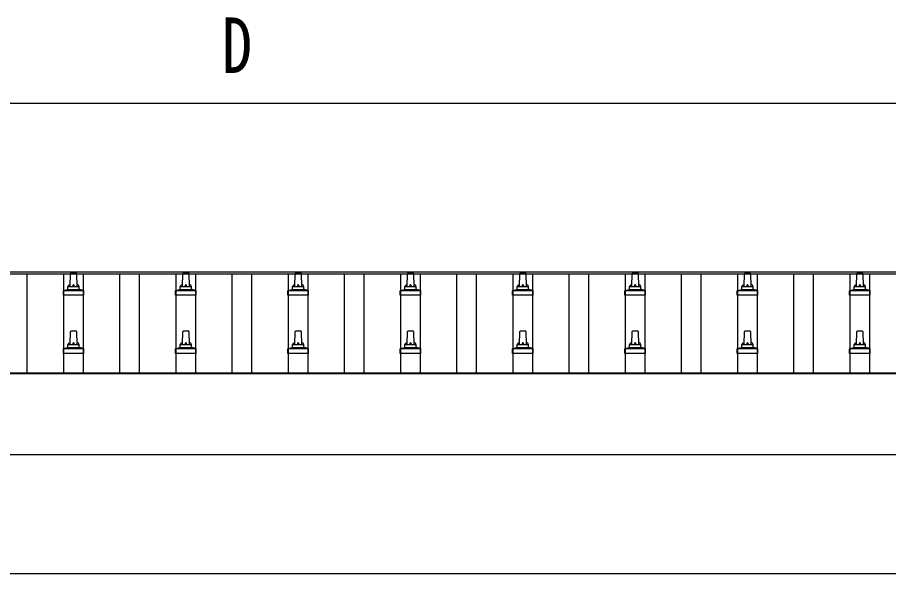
# Model space of a CAD drawing. Units: millimetres, scale not verified. Extents: x -12615 to 12615, y -8910 to 8910.
# Drawn here: x -8298 to -6747, y -743 to 247 of the extents above; entities that cross this region are included whole.
import ezdxf
from ezdxf.enums import TextEntityAlignment as Align

# ---------------------------------------------------------------- set-up
doc = ezdxf.new("R2010")
doc.units = ezdxf.units.MM
doc.header["$LTSCALE"] = 40
for name, color, linetype in [('0-4_YKK_13', 4, 'Continuous'), ('0-5_YKK_A1', 4, 'Continuous'), ('0-6_YKK_D', 6, 'Continuous')]:
    doc.layers.add(name, color=color, linetype=linetype)
doc.styles.add('ＭＳ ゴシック', font='')
doc.styles.get('ＭＳ ゴシック').set_extended_font_data('MS Gothic')

msp = doc.modelspace()

# ---------------------------------------------------------------- linework, layer by layer
at = {"layer": '0-4_YKK_13'}
for p, q in [((-8204.44, -232.07), (-8203.71, -208.55)), ((-8202.71, -207.57), (-8194.17, -207.57)), ((-8193.17, -208.55), (-8192.44, -232.07)), ((-8004.44, -232.07), (-8003.71, -208.55)), ((-8002.71, -207.57), (-7994.17, -207.57)), ((-7993.17, -208.55), (-7992.44, -232.07)), ((-7804.44, -232.07), (-7803.71, -208.55)), ((-7802.71, -207.57), (-7794.17, -207.57)), ((-7793.17, -208.55), (-7792.44, -232.07)), ((-7604.44, -232.07), (-7603.71, -208.55)), ((-7602.71, -207.57), (-7594.17, -207.57)), ((-7593.17, -208.55), (-7592.44, -232.07)), ((-7404.44, -232.07), (-7403.71, -208.55)), ((-7402.71, -207.57), (-7394.17, -207.57)), ((-7393.17, -208.55), (-7392.44, -232.07)), ((-7204.44, -232.07), (-7203.71, -208.55)), ((-7202.71, -207.57), (-7194.17, -207.57)), ((-7193.17, -208.55), (-7192.44, -232.07)), ((-7004.44, -232.07), (-7003.71, -208.55)), ((-7002.71, -207.57), (-6994.17, -207.57)), ((-6993.17, -208.55), (-6992.44, -232.07)), ((-6804.44, -232.07), (-6803.71, -208.55)), ((-6802.71, -207.57), (-6794.17, -207.57)), ((-6793.17, -208.55), (-6792.44, -232.07)), ((-8208.44, -236.29), (-8208.44, -232.07)), ((-8207.44, -232.07), (-8189.44, -232.07)), ((-8188.44, -236.29), (-8188.44, -232.07)), ((-8008.44, -236.29), (-8008.44, -232.07)), ((-8007.44, -232.07), (-7989.44, -232.07)), ((-7988.44, -236.29), (-7988.44, -232.07)), ((-7808.44, -236.29), (-7808.44, -232.07)), ((-7807.44, -232.07), (-7789.44, -232.07)), ((-7788.44, -236.29), (-7788.44, -232.07)), ((-7608.44, -236.29), (-7608.44, -232.07)), ((-7607.44, -232.07), (-7589.44, -232.07)), ((-7588.44, -236.29), (-7588.44, -232.07)), ((-7408.44, -236.29), (-7408.44, -232.07)), ((-7407.44, -232.07), (-7389.44, -232.07)), ((-7388.44, -236.29), (-7388.44, -232.07)), ((-7208.44, -236.29), (-7208.44, -232.07)), ((-7207.44, -232.07), (-7189.44, -232.07)), ((-7188.44, -236.29), (-7188.44, -232.07)), ((-7008.44, -236.29), (-7008.44, -232.07)), ((-7007.44, -232.07), (-6989.44, -232.07)), ((-6988.44, -236.29), (-6988.44, -232.07)), ((-6808.44, -236.29), (-6808.44, -232.07)), ((-6807.44, -232.07), (-6789.44, -232.07)), ((-6788.44, -236.29), (-6788.44, -232.07)), ((-8216.69, -247.57), (-8216.69, -239.86)), ((-8180.19, -247.57), (-8216.69, -247.57)), ((-8216.31, -239.07), (-8180.57, -239.07)), ((-8215.93, -238.89), (-8209.2, -237.26)), ((-8208.82, -237.07), (-8188.06, -237.07)), ((-8180.95, -238.89), (-8187.68, -237.26)), ((-8180.19, -247.57), (-8180.19, -239.86)), ((-8016.69, -247.57), (-8016.69, -239.86)), ((-7980.19, -247.57), (-8016.69, -247.57)), ((-8016.31, -239.07), (-7980.57, -239.07)), ((-8015.93, -238.89), (-8009.2, -237.26)), ((-8008.82, -237.07), (-7988.06, -237.07)), ((-7980.95, -238.89), (-7987.68, -237.26)), ((-7980.19, -247.57), (-7980.19, -239.86)), ((-7816.69, -247.57), (-7816.69, -239.86)), ((-7780.19, -247.57), (-7816.69, -247.57)), ((-7816.31, -239.07), (-7780.57, -239.07)), ((-7815.93, -238.89), (-7809.2, -237.26)), ((-7808.82, -237.07), (-7788.06, -237.07)), ((-7780.95, -238.89), (-7787.68, -237.26)), ((-7780.19, -247.57), (-7780.19, -239.86)), ((-7616.69, -247.57), (-7616.69, -239.86)), ((-7580.19, -247.57), (-7616.69, -247.57)), ((-7616.31, -239.07), (-7580.57, -239.07)), ((-7615.93, -238.89), (-7609.2, -237.26)), ((-7608.82, -237.07), (-7588.06, -237.07)), ((-7580.95, -238.89), (-7587.68, -237.26)), ((-7580.19, -247.57), (-7580.19, -239.86)), ((-7416.69, -247.57), (-7416.69, -239.86)), ((-7380.19, -247.57), (-7416.69, -247.57)), ((-7416.31, -239.07), (-7380.57, -239.07)), ((-7415.93, -238.89), (-7409.2, -237.26)), ((-7408.82, -237.07), (-7388.06, -237.07)), ((-7380.95, -238.89), (-7387.68, -237.26)), ((-7380.19, -247.57), (-7380.19, -239.86)), ((-7216.69, -247.57), (-7216.69, -239.86)), ((-7180.19, -247.57), (-7216.69, -247.57)), ((-7216.31, -239.07), (-7180.57, -239.07)), ((-7215.93, -238.89), (-7209.2, -237.26)), ((-7208.82, -237.07), (-7188.06, -237.07)), ((-7180.95, -238.89), (-7187.68, -237.26)), ((-7180.19, -247.57), (-7180.19, -239.86)), ((-7016.69, -247.57), (-7016.69, -239.86)), ((-6980.19, -247.57), (-7016.69, -247.57)), ((-7016.31, -239.07), (-6980.57, -239.07)), ((-7015.93, -238.89), (-7009.2, -237.26)), ((-7008.82, -237.07), (-6988.06, -237.07)), ((-6980.95, -238.89), (-6987.68, -237.26)), ((-6980.19, -247.57), (-6980.19, -239.86)), ((-6816.69, -247.57), (-6816.69, -239.86)), ((-6780.19, -247.57), (-6816.69, -247.57)), ((-6816.31, -239.07), (-6780.57, -239.07)), ((-6815.93, -238.89), (-6809.2, -237.26)), ((-6808.82, -237.07), (-6788.06, -237.07)), ((-6780.95, -238.89), (-6787.68, -237.26)), ((-6780.19, -247.57), (-6780.19, -239.86)), ((-8204.44, -335.41), (-8203.71, -311.88)), ((-8202.71, -310.91), (-8194.17, -310.91)), ((-8193.17, -311.88), (-8192.44, -335.41)), ((-8004.44, -335.41), (-8003.71, -311.88)), ((-8002.71, -310.91), (-7994.17, -310.91)), ((-7993.17, -311.88), (-7992.44, -335.41)), ((-7804.44, -335.41), (-7803.71, -311.88)), ((-7802.71, -310.91), (-7794.17, -310.91)), ((-7793.17, -311.88), (-7792.44, -335.41)), ((-7604.44, -335.41), (-7603.71, -311.88)), ((-7602.71, -310.91), (-7594.17, -310.91)), ((-7593.17, -311.88), (-7592.44, -335.41)), ((-7404.44, -335.41), (-7403.71, -311.88)), ((-7402.71, -310.91), (-7394.17, -310.91)), ((-7393.17, -311.88), (-7392.44, -335.41)), ((-7204.44, -335.41), (-7203.71, -311.88)), ((-7202.71, -310.91), (-7194.17, -310.91)), ((-7193.17, -311.88), (-7192.44, -335.41)), ((-7004.44, -335.41), (-7003.71, -311.88)), ((-7002.71, -310.91), (-6994.17, -310.91)), ((-6993.17, -311.88), (-6992.44, -335.41)), ((-6804.44, -335.41), (-6803.71, -311.88)), ((-6802.71, -310.91), (-6794.17, -310.91)), ((-6793.17, -311.88), (-6792.44, -335.41)), ((-8215.93, -342.22), (-8209.2, -340.59)), ((-8208.82, -340.41), (-8188.06, -340.41)), ((-8208.44, -339.62), (-8208.44, -335.41)), ((-8207.44, -335.41), (-8189.44, -335.41)), ((-8188.44, -339.62), (-8188.44, -335.41)), ((-8180.95, -342.22), (-8187.68, -340.59)), ((-8015.93, -342.22), (-8009.2, -340.59)), ((-8008.82, -340.41), (-7988.06, -340.41)), ((-8008.44, -339.62), (-8008.44, -335.41)), ((-8007.44, -335.41), (-7989.44, -335.41)), ((-7988.44, -339.62), (-7988.44, -335.41)), ((-7980.95, -342.22), (-7987.68, -340.59)), ((-7815.93, -342.22), (-7809.2, -340.59)), ((-7808.82, -340.41), (-7788.06, -340.41)), ((-7808.44, -339.62), (-7808.44, -335.41)), ((-7807.44, -335.41), (-7789.44, -335.41)), ((-7788.44, -339.62), (-7788.44, -335.41)), ((-7780.95, -342.22), (-7787.68, -340.59)), ((-7615.93, -342.22), (-7609.2, -340.59)), ((-7608.82, -340.41), (-7588.06, -340.41)), ((-7608.44, -339.62), (-7608.44, -335.41)), ((-7607.44, -335.41), (-7589.44, -335.41)), ((-7588.44, -339.62), (-7588.44, -335.41)), ((-7580.95, -342.22), (-7587.68, -340.59)), ((-7415.93, -342.22), (-7409.2, -340.59)), ((-7408.82, -340.41), (-7388.06, -340.41)), ((-7408.44, -339.62), (-7408.44, -335.41)), ((-7407.44, -335.41), (-7389.44, -335.41)), ((-7388.44, -339.62), (-7388.44, -335.41)), ((-7380.95, -342.22), (-7387.68, -340.59)), ((-7215.93, -342.22), (-7209.2, -340.59)), ((-7208.82, -340.41), (-7188.06, -340.41)), ((-7208.44, -339.62), (-7208.44, -335.41)), ((-7207.44, -335.41), (-7189.44, -335.41)), ((-7188.44, -339.62), (-7188.44, -335.41)), ((-7180.95, -342.22), (-7187.68, -340.59)), ((-7015.93, -342.22), (-7009.2, -340.59)), ((-7008.82, -340.41), (-6988.06, -340.41)), ((-7008.44, -339.62), (-7008.44, -335.41)), ((-7007.44, -335.41), (-6989.44, -335.41)), ((-6988.44, -339.62), (-6988.44, -335.41)), ((-6980.95, -342.22), (-6987.68, -340.59)), ((-6815.93, -342.22), (-6809.2, -340.59)), ((-6808.82, -340.41), (-6788.06, -340.41)), ((-6808.44, -339.62), (-6808.44, -335.41)), ((-6807.44, -335.41), (-6789.44, -335.41)), ((-6788.44, -339.62), (-6788.44, -335.41)), ((-6780.95, -342.22), (-6787.68, -340.59)), ((-8216.69, -350.91), (-8216.69, -343.19)), ((-8180.19, -350.91), (-8216.69, -350.91)), ((-8216.31, -342.41), (-8180.57, -342.41)), ((-8180.19, -350.91), (-8180.19, -343.19)), ((-8016.69, -350.91), (-8016.69, -343.19)), ((-7980.19, -350.91), (-8016.69, -350.91)), ((-8016.31, -342.41), (-7980.57, -342.41)), ((-7980.19, -350.91), (-7980.19, -343.19)), ((-7816.69, -350.91), (-7816.69, -343.19)), ((-7780.19, -350.91), (-7816.69, -350.91)), ((-7816.31, -342.41), (-7780.57, -342.41)), ((-7780.19, -350.91), (-7780.19, -343.19)), ((-7616.69, -350.91), (-7616.69, -343.19)), ((-7580.19, -350.91), (-7616.69, -350.91)), ((-7616.31, -342.41), (-7580.57, -342.41)), ((-7580.19, -350.91), (-7580.19, -343.19)), ((-7416.69, -350.91), (-7416.69, -343.19)), ((-7380.19, -350.91), (-7416.69, -350.91)), ((-7416.31, -342.41), (-7380.57, -342.41)), ((-7380.19, -350.91), (-7380.19, -343.19)), ((-7216.69, -350.91), (-7216.69, -343.19)), ((-7180.19, -350.91), (-7216.69, -350.91)), ((-7216.31, -342.41), (-7180.57, -342.41)), ((-7180.19, -350.91), (-7180.19, -343.19)), ((-7016.69, -350.91), (-7016.69, -343.19)), ((-6980.19, -350.91), (-7016.69, -350.91)), ((-7016.31, -342.41), (-6980.57, -342.41)), ((-6980.19, -350.91), (-6980.19, -343.19)), ((-6816.69, -350.91), (-6816.69, -343.19)), ((-6780.19, -350.91), (-6816.69, -350.91)), ((-6816.31, -342.41), (-6780.57, -342.41)), ((-6780.19, -350.91), (-6780.19, -343.19))]:
    msp.add_line(p, q, dxfattribs=at)
for centre, radius, start, end in [((-8202.71, -208.57), 1, 90, 178.60509), ((-8194.17, -208.57), 1, 1.39491, 90), ((-8002.71, -208.57), 1, 90, 178.60509), ((-7994.17, -208.57), 1, 1.39491, 90), ((-7802.71, -208.57), 1, 90, 178.60509), ((-7794.17, -208.57), 1, 1.39491, 90), ((-7602.71, -208.57), 1, 90, 178.60509), ((-7594.17, -208.57), 1, 1.39491, 90), ((-7402.71, -208.57), 1, 90, 178.60509), ((-7394.17, -208.57), 1, 1.39491, 90), ((-7202.71, -208.57), 1, 90, 178.60509), ((-7194.17, -208.57), 1, 1.39491, 90), ((-7002.71, -208.57), 1, 90, 178.60509), ((-6994.17, -208.57), 1, 1.39491, 90), ((-6802.71, -208.57), 1, 90, 178.60509), ((-6794.17, -208.57), 1, 1.39491, 90), ((-8204.36, -232.71), 4.13, 90, 171.17633), ((-8207.44, -233.07), 1, 90, 180), ((-8195.11, -232.07), 4.83, 133.60282, 180), ((-8201.77, -232.07), 4.83, 0, 46.39718), ((-8192.53, -232.71), 4.13, 8.82367, 90), ((-8189.44, -233.07), 1, 0, 90), ((-8004.36, -232.71), 4.13, 90, 171.17633), ((-8007.44, -233.07), 1, 90, 180), ((-7995.11, -232.07), 4.83, 133.60282, 180), ((-8001.77, -232.07), 4.83, 0, 46.39718), ((-7992.53, -232.71), 4.13, 8.82367, 90), ((-7989.44, -233.07), 1, 0, 90), ((-7804.36, -232.71), 4.13, 90, 171.17633), ((-7807.44, -233.07), 1, 90, 180), ((-7795.11, -232.07), 4.83, 133.60282, 180), ((-7801.77, -232.07), 4.83, 0, 46.39718), ((-7792.53, -232.71), 4.13, 8.82367, 90), ((-7789.44, -233.07), 1, 0, 90), ((-7604.36, -232.71), 4.13, 90, 171.17633), ((-7607.44, -233.07), 1, 90, 180), ((-7595.11, -232.07), 4.83, 133.60282, 180), ((-7601.77, -232.07), 4.83, 0, 46.39718), ((-7592.53, -232.71), 4.13, 8.82367, 90), ((-7589.44, -233.07), 1, 0, 90), ((-7404.36, -232.71), 4.13, 90, 171.17633), ((-7407.44, -233.07), 1, 90, 180), ((-7395.11, -232.07), 4.83, 133.60282, 180), ((-7401.77, -232.07), 4.83, 0, 46.39718), ((-7392.53, -232.71), 4.13, 8.82367, 90), ((-7389.44, -233.07), 1, 0, 90), ((-7204.36, -232.71), 4.13, 90, 171.17633), ((-7207.44, -233.07), 1, 90, 180), ((-7195.11, -232.07), 4.83, 133.60282, 180), ((-7201.77, -232.07), 4.83, 0, 46.39718), ((-7192.53, -232.71), 4.13, 8.82367, 90), ((-7189.44, -233.07), 1, 0, 90), ((-7004.36, -232.71), 4.13, 90, 171.17633), ((-7007.44, -233.07), 1, 90, 180), ((-6995.11, -232.07), 4.83, 133.60282, 180), ((-7001.77, -232.07), 4.83, 0, 46.39718), ((-6992.53, -232.71), 4.13, 8.82367, 90), ((-6989.44, -233.07), 1, 0, 90), ((-6804.36, -232.71), 4.13, 90, 171.17633), ((-6807.44, -233.07), 1, 90, 180), ((-6795.11, -232.07), 4.83, 133.60282, 180), ((-6801.77, -232.07), 4.83, 0, 46.39718), ((-6792.53, -232.71), 4.13, 8.82367, 90), ((-6789.44, -233.07), 1, 0, 90), ((-8215.69, -239.86), 1, 103.62699, 180), ((-8209.44, -236.29), 1, 283.62699, 0), ((-8187.44, -236.29), 1, 180, 256.37301), ((-8181.19, -239.86), 1, 0, 76.37301), ((-8015.69, -239.86), 1, 103.62699, 180), ((-8009.44, -236.29), 1, 283.62699, 0), ((-7987.44, -236.29), 1, 180, 256.37301), ((-7981.19, -239.86), 1, 0, 76.37301), ((-7815.69, -239.86), 1, 103.62699, 180), ((-7809.44, -236.29), 1, 283.62699, 0), ((-7787.44, -236.29), 1, 180, 256.37301), ((-7781.19, -239.86), 1, 0, 76.37301), ((-7615.69, -239.86), 1, 103.62699, 180), ((-7609.44, -236.29), 1, 283.62699, 0), ((-7587.44, -236.29), 1, 180, 256.37301), ((-7581.19, -239.86), 1, 0, 76.37301), ((-7415.69, -239.86), 1, 103.62699, 180), ((-7409.44, -236.29), 1, 283.62699, 0), ((-7387.44, -236.29), 1, 180, 256.37301), ((-7381.19, -239.86), 1, 0, 76.37301), ((-7215.69, -239.86), 1, 103.62699, 180), ((-7209.44, -236.29), 1, 283.62699, 0), ((-7187.44, -236.29), 1, 180, 256.37301), ((-7181.19, -239.86), 1, 0, 76.37301), ((-7015.69, -239.86), 1, 103.62699, 180), ((-7009.44, -236.29), 1, 283.62699, 0), ((-6987.44, -236.29), 1, 180, 256.37301), ((-6981.19, -239.86), 1, 0, 76.37301), ((-6815.69, -239.86), 1, 103.62699, 180), ((-6809.44, -236.29), 1, 283.62699, 0), ((-6787.44, -236.29), 1, 180, 256.37301), ((-6781.19, -239.86), 1, 0, 76.37301), ((-8202.71, -311.91), 1, 90, 178.60509), ((-8194.17, -311.91), 1, 1.39491, 90), ((-8002.71, -311.91), 1, 90, 178.60509), ((-7994.17, -311.91), 1, 1.39491, 90), ((-7802.71, -311.91), 1, 90, 178.60509), ((-7794.17, -311.91), 1, 1.39491, 90), ((-7602.71, -311.91), 1, 90, 178.60509), ((-7594.17, -311.91), 1, 1.39491, 90), ((-7402.71, -311.91), 1, 90, 178.60509), ((-7394.17, -311.91), 1, 1.39491, 90), ((-7202.71, -311.91), 1, 90, 178.60509), ((-7194.17, -311.91), 1, 1.39491, 90), ((-7002.71, -311.91), 1, 90, 178.60509), ((-6994.17, -311.91), 1, 1.39491, 90), ((-6802.71, -311.91), 1, 90, 178.60509), ((-6794.17, -311.91), 1, 1.39491, 90), ((-8209.44, -339.62), 1, 283.62699, 0), ((-8204.36, -336.04), 4.13, 90, 171.17633), ((-8207.44, -336.41), 1, 90, 180), ((-8195.11, -335.41), 4.83, 133.60282, 180), ((-8201.77, -335.41), 4.83, 0, 46.39718), ((-8192.53, -336.04), 4.13, 8.82367, 90), ((-8189.44, -336.41), 1, 0, 90), ((-8187.44, -339.62), 1, 180, 256.37301), ((-8009.44, -339.62), 1, 283.62699, 0), ((-8004.36, -336.04), 4.13, 90, 171.17633), ((-8007.44, -336.41), 1, 90, 180), ((-7995.11, -335.41), 4.83, 133.60282, 180), ((-8001.77, -335.41), 4.83, 0, 46.39718), ((-7992.53, -336.04), 4.13, 8.82367, 90), ((-7989.44, -336.41), 1, 0, 90), ((-7987.44, -339.62), 1, 180, 256.37301), ((-7809.44, -339.62), 1, 283.62699, 0), ((-7804.36, -336.04), 4.13, 90, 171.17633), ((-7807.44, -336.41), 1, 90, 180), ((-7795.11, -335.41), 4.83, 133.60282, 180), ((-7801.77, -335.41), 4.83, 0, 46.39718), ((-7792.53, -336.04), 4.13, 8.82367, 90), ((-7789.44, -336.41), 1, 0, 90), ((-7787.44, -339.62), 1, 180, 256.37301), ((-7609.44, -339.62), 1, 283.62699, 0), ((-7604.36, -336.04), 4.13, 90, 171.17633), ((-7607.44, -336.41), 1, 90, 180), ((-7595.11, -335.41), 4.83, 133.60282, 180), ((-7601.77, -335.41), 4.83, 0, 46.39718), ((-7592.53, -336.04), 4.13, 8.82367, 90), ((-7589.44, -336.41), 1, 0, 90), ((-7587.44, -339.62), 1, 180, 256.37301), ((-7409.44, -339.62), 1, 283.62699, 0), ((-7404.36, -336.04), 4.13, 90, 171.17633), ((-7407.44, -336.41), 1, 90, 180), ((-7395.11, -335.41), 4.83, 133.60282, 180), ((-7401.77, -335.41), 4.83, 0, 46.39718), ((-7392.53, -336.04), 4.13, 8.82367, 90), ((-7389.44, -336.41), 1, 0, 90), ((-7387.44, -339.62), 1, 180, 256.37301), ((-7209.44, -339.62), 1, 283.62699, 0), ((-7204.36, -336.04), 4.13, 90, 171.17633), ((-7207.44, -336.41), 1, 90, 180), ((-7195.11, -335.41), 4.83, 133.60282, 180), ((-7201.77, -335.41), 4.83, 0, 46.39718), ((-7192.53, -336.04), 4.13, 8.82367, 90), ((-7189.44, -336.41), 1, 0, 90), ((-7187.44, -339.62), 1, 180, 256.37301), ((-7009.44, -339.62), 1, 283.62699, 0), ((-7004.36, -336.04), 4.13, 90, 171.17633), ((-7007.44, -336.41), 1, 90, 180), ((-6995.11, -335.41), 4.83, 133.60282, 180), ((-7001.77, -335.41), 4.83, 0, 46.39718), ((-6992.53, -336.04), 4.13, 8.82367, 90), ((-6989.44, -336.41), 1, 0, 90), ((-6987.44, -339.62), 1, 180, 256.37301), ((-6809.44, -339.62), 1, 283.62699, 0), ((-6804.36, -336.04), 4.13, 90, 171.17633), ((-6807.44, -336.41), 1, 90, 180), ((-6795.11, -335.41), 4.83, 133.60282, 180), ((-6801.77, -335.41), 4.83, 0, 46.39718), ((-6792.53, -336.04), 4.13, 8.82367, 90), ((-6789.44, -336.41), 1, 0, 90), ((-6787.44, -339.62), 1, 180, 256.37301), ((-8215.69, -343.19), 1, 103.62699, 180), ((-8181.19, -343.19), 1, 0, 76.37301), ((-8015.69, -343.19), 1, 103.62699, 180), ((-7981.19, -343.19), 1, 0, 76.37301), ((-7815.69, -343.19), 1, 103.62699, 180), ((-7781.19, -343.19), 1, 0, 76.37301), ((-7615.69, -343.19), 1, 103.62699, 180), ((-7581.19, -343.19), 1, 0, 76.37301), ((-7415.69, -343.19), 1, 103.62699, 180), ((-7381.19, -343.19), 1, 0, 76.37301), ((-7215.69, -343.19), 1, 103.62699, 180), ((-7181.19, -343.19), 1, 0, 76.37301), ((-7015.69, -343.19), 1, 103.62699, 180), ((-6981.19, -343.19), 1, 0, 76.37301), ((-6815.69, -343.19), 1, 103.62699, 180), ((-6781.19, -343.19), 1, 0, 76.37301)]:
    msp.add_arc(centre, radius, start, end, dxfattribs=at)
at = {"layer": '0-5_YKK_A1'}
for p, q in [((-10621.44, -205.55), (-5175.44, -205.55)), ((-10621.44, -209.14), (-5175.44, -209.14)), ((-8280.94, -385.16), (-8280.94, -209.14)), ((-8215.94, -385.16), (-8215.94, -209.14)), ((-8180.94, -385.16), (-8180.94, -209.14)), ((-8115.94, -385.16), (-8115.94, -209.14)), ((-8080.94, -385.16), (-8080.94, -209.14)), ((-8015.94, -385.16), (-8015.94, -209.14)), ((-7980.94, -385.16), (-7980.94, -209.14)), ((-7915.94, -385.16), (-7915.94, -209.14)), ((-7880.94, -385.16), (-7880.94, -209.14)), ((-7815.94, -385.16), (-7815.94, -209.14)), ((-7780.94, -385.16), (-7780.94, -209.14)), ((-7715.94, -385.16), (-7715.94, -209.14)), ((-7680.94, -385.16), (-7680.94, -209.14)), ((-7615.94, -385.16), (-7615.94, -209.14)), ((-7580.94, -385.16), (-7580.94, -209.14)), ((-7515.94, -385.16), (-7515.94, -209.14)), ((-7480.94, -385.16), (-7480.94, -209.14)), ((-7415.94, -385.16), (-7415.94, -209.14)), ((-7380.94, -385.16), (-7380.94, -209.14)), ((-7315.94, -385.16), (-7315.94, -209.14)), ((-7280.94, -385.16), (-7280.94, -209.14)), ((-7215.94, -385.16), (-7215.94, -209.14)), ((-7180.94, -385.16), (-7180.94, -209.14)), ((-7115.94, -385.16), (-7115.94, -209.14)), ((-7080.94, -385.16), (-7080.94, -209.14)), ((-7015.94, -385.16), (-7015.94, -209.14)), ((-6980.94, -385.16), (-6980.94, -209.14)), ((-6915.94, -385.16), (-6915.94, -209.14)), ((-6880.94, -385.16), (-6880.94, -209.14)), ((-6815.94, -385.16), (-6815.94, -209.14)), ((-6780.94, -385.16), (-6780.94, -209.14)), ((-10621.44, -385.4), (-5175.44, -385.4)), ((-10616.74, -386.96), (-5180.14, -386.96)), ((-5180.14, -531.83), (-10616.74, -531.83)), ((-10598.44, -743), (-5291.94, -743))]:
    msp.add_line(p, q, dxfattribs=at)
at = {"layer": '0-6_YKK_D'}
msp.add_line((-10483.44, 94.45), (-5313.44, 94.45), dxfattribs=at)

# ---------------------------------------------------------------- texts
at = {"layer": '0-6_YKK_D', "style": 'ＭＳ ゴシック', "width": 0.8}
msp.add_text('D', height=98.97, dxfattribs=at).set_placement((-7934.44, 118.45), align=Align.BOTTOM_LEFT)

doc.saveas('drawing.dxf')
